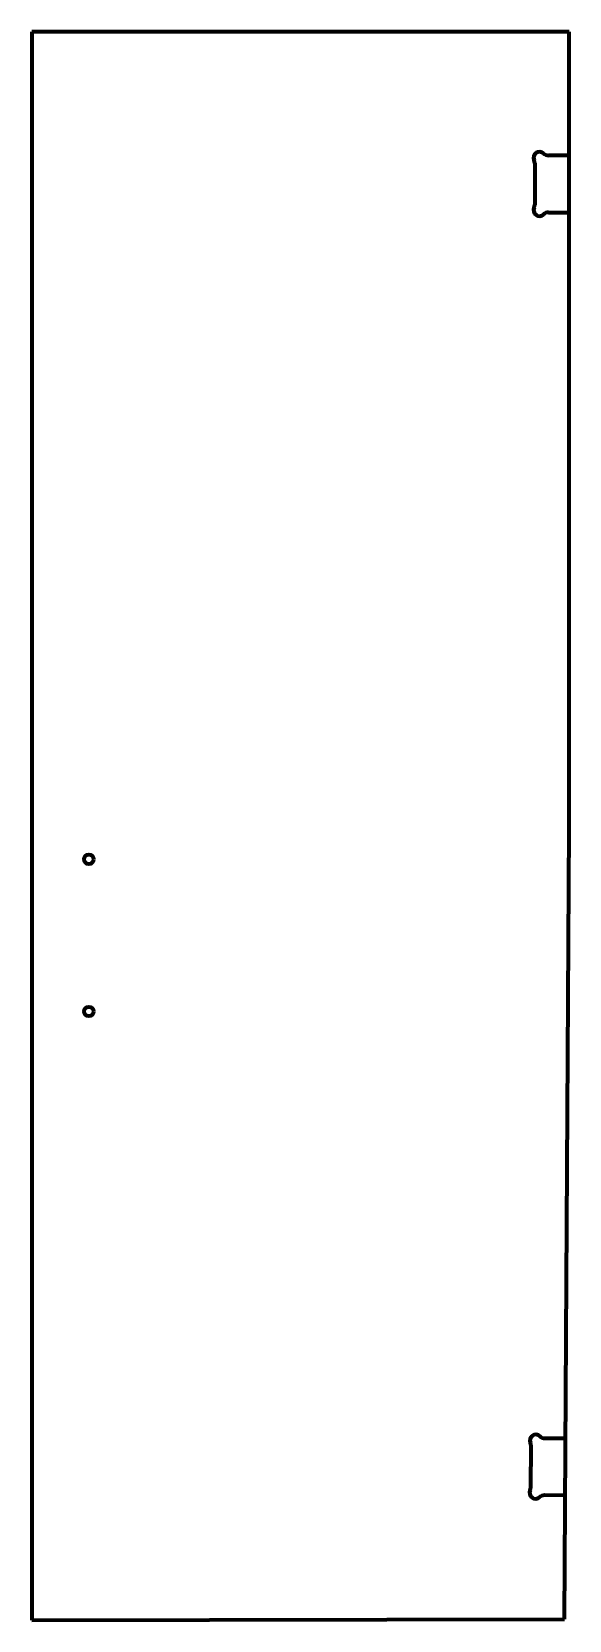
# Model space of a CAD drawing. Header units: inches. Extents: x 0 to 28.2, y 0 to 83.5.
import ezdxf

# ---------------------------------------------------------------- set-up
doc = ezdxf.new("R2010")
doc.units = ezdxf.units.IN
doc.header["$MEASUREMENT"] = 0
doc.layers.add('1', color=7, linetype='Continuous')

msp = doc.modelspace()

# ---------------------------------------------------------------- linework, layer by layer
at = {"color": 7, "lineweight": 90}
for p, q in [((0, 83.5), (0, 0)), ((28.25, 83.5), (0, 83.5)), ((28.25, 41.562), (28.25, 83.5)), ((28, 0.062), (28.25, 41.562)), ((0, 0), (28, 0.062))]:
    msp.add_line(p, q, dxfattribs=at)
at = {"layer": '1', "color": 7, "lineweight": 90}
for p, q in [((28.25, 77), (27.159, 77)), ((26.438, 76.589), (26.438, 74.411)), ((27.159, 74), (28.25, 74)), ((26.967, 9.569), (28.057, 9.562)), ((26.229, 6.985), (26.242, 9.162)), ((28.039, 6.563), (26.949, 6.569))]:
    msp.add_line(p, q, dxfattribs=at)
at = {"layer": '1', "color": 1, "lineweight": 90}
for centre in [(3, 40), (3, 32)]:
    msp.add_circle(centre, 0.25, dxfattribs=at)
at = {"layer": '1', "color": 7, "lineweight": 90}
for centre, radius, start, end in [((26.688, 76.875), 0.312, 46.65824, 204.61998), ((27.159, 77.375), 0.375, 226.65824, 270), ((26.062, 76.589), 0.375, 0, 24.61998), ((26.062, 74.411), 0.375, 335.38002, 360), ((26.688, 74.125), 0.312, 155.38002, 313.34176), ((27.159, 73.625), 0.375, 90, 133.34176), ((26.494, 9.447), 0.312, 46.31309, 204.27483), ((25.867, 9.164), 0.375, 359.65485, 384.27483), ((26.969, 9.944), 0.375, 226.31309, 269.65485), ((26.477, 6.697), 0.312, 155.03487, 312.99661), ((25.854, 6.987), 0.375, 335.03487, 359.65485), ((26.946, 6.194), 0.375, 89.65485, 132.99661)]:
    msp.add_arc(centre, radius, start, end, dxfattribs=at)

doc.saveas('drawing.dxf')
